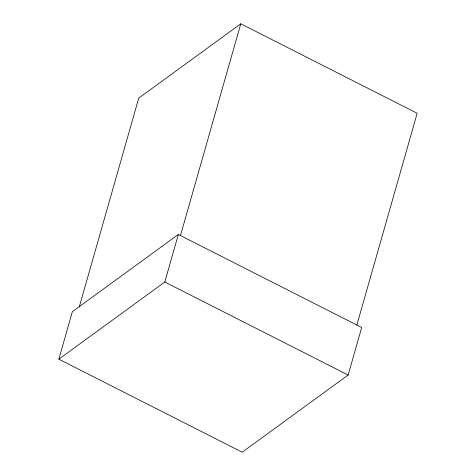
<?xml version="1.0" encoding="UTF-8"?>
<svg xmlns="http://www.w3.org/2000/svg" width="476" height="476" viewBox="0 0 476 476"><rect width="100%" height="100%" fill="white"/><g stroke="black" fill="none" stroke-linecap="round" stroke-linejoin="round"><path stroke-width="0.71" d="M58.834 359.184L72.376 311.655L178.333 234.478L361.689 327.494L348.152 375.023L242.195 452.2L58.834 359.184L164.791 282.006L178.333 234.478M79.248 307.002L138.748 98.121L240.779 23.8L417.166 113.282L356.851 325.013M180.464 235.537L240.779 23.8M164.791 282.006L348.152 375.023"/></g></svg>
